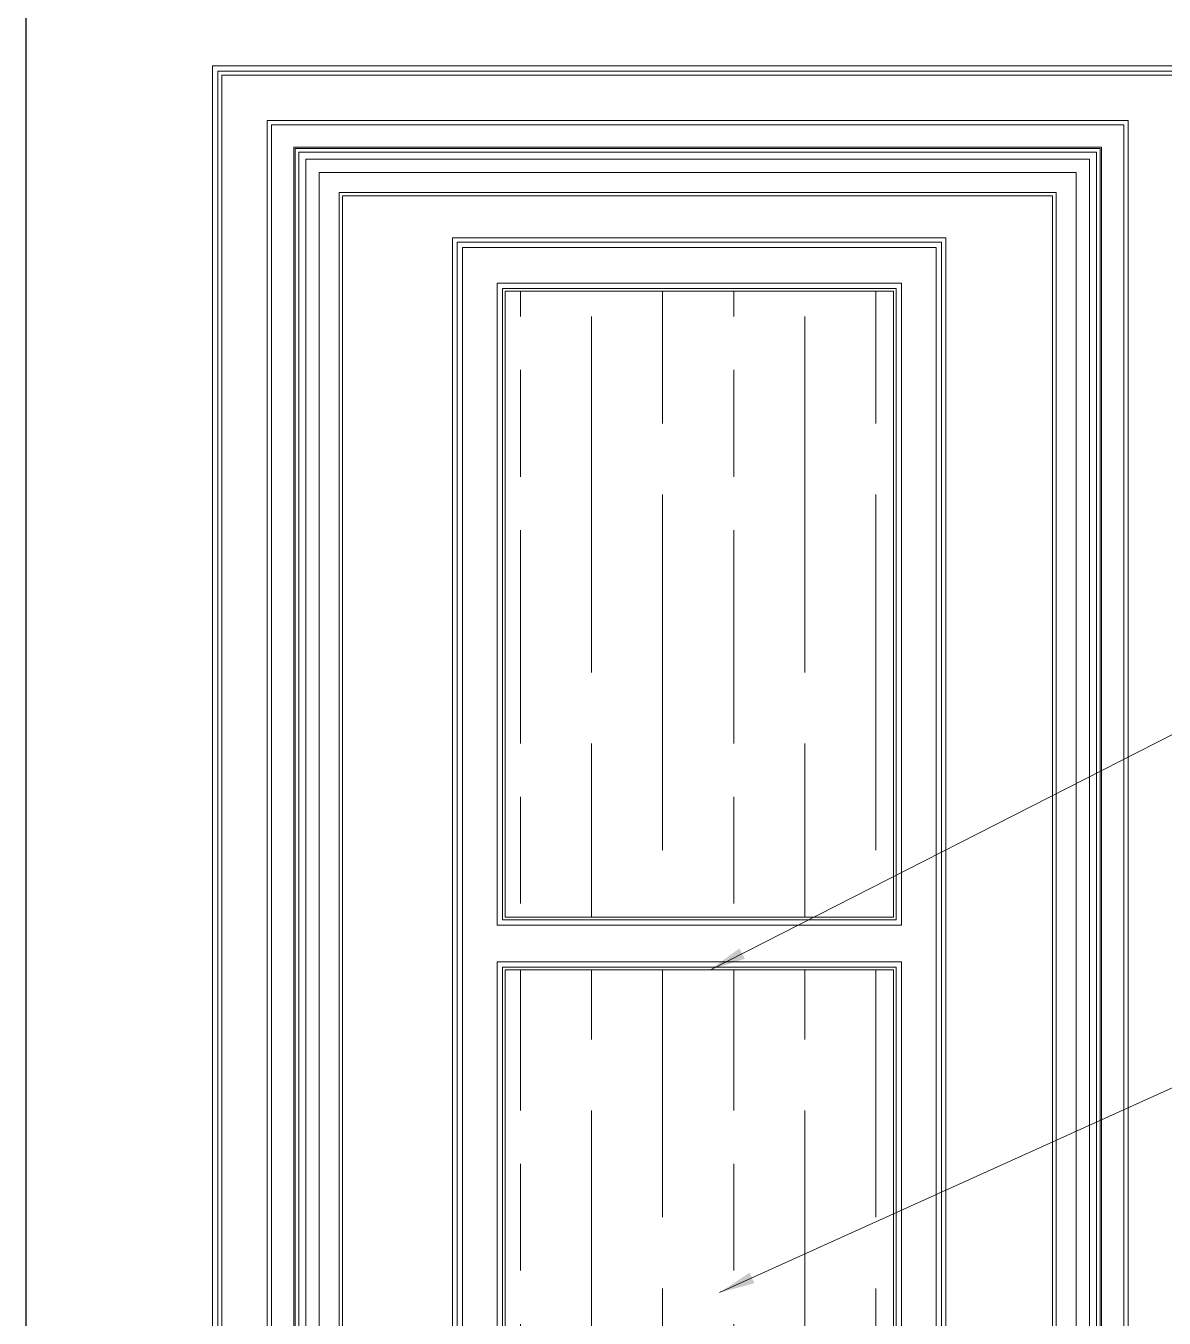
# Model space of a CAD drawing. Header units: inches. Extents: x -12478 to 399182, y -23212 to 525552.
# Drawn here: x 91816 to 93097, y -7795 to -6342 of the extents above; entities that cross this region are included whole.
import ezdxf

# ---------------------------------------------------------------- set-up
doc = ezdxf.new("R2010")
doc.units = ezdxf.units.IN
doc.header["$LTSCALE"] = 1000
doc.header["$MEASUREMENT"] = 0
doc.linetypes.add('HIDDEN2', pattern=[0.1875, 0.125, -0.0625])
for name, color, linetype in [('8', 8, 'Continuous'), ('Layer3', 3, 'Continuous'), ('Layer7', 8, 'Continuous'), ('WOOD', 23, 'Continuous')]:
    doc.layers.add(name, color=color, linetype=linetype)
doc.layers.add('ID-NOTES', color=3, linetype='Continuous', lineweight=0)
doc.styles.add('ZZ-Dim All', font='romans.shx', dxfattribs={"width": 0.8})
doc.dimstyles.new('DIM 0200', dxfattribs={"dimscale": 200, "dimtxt": 1, "dimasz": 0.8, "dimexe": 0.5, "dimexo": 1, "dimgap": 0.4, "dimtad": 1, "dimdec": 0, "dimrnd": 10, "dimdsep": 46, "dimtxsty": 'ZZ-Dim All', "dimblk1": 'ARCHTICK', "dimblk2": 'ARCHTICK', "dimsah": 1, "dimcen": 1, "dimdle": 0.5, "dimclrd": 256, "dimclre": 256, "dimclrt": 256, "dimadec": 0, "dimazin": 2, "dimtfac": 1, "dimtdec": 0, "dimtix": 1, "dimtmove": 2, "dimatfit": 2, "dimfxl": 1, "dimfxlon": 1, "dimtolj": 1, "dimtzin": 0, "dimlwd": -1, "dimlwe": -1, "dimarcsym": 0})

# ---------------------------------------------------------------- blocks, each defined once
blk = doc.blocks.new('A$C296266e4')
at = {"layer": '8', "lineweight": 0}
h = blk.add_hatch(dxfattribs=at)
h.set_pattern_fill('GOST_WOOD', color=256, scale=40)
h.set_pattern_definition([(90, (386452.5, 120610.53), (-240, -1e-14), [400, -80]), (90, (386372.5, 120530.53), (-240, -1e-14), [240, -60, 120, -60]), (90, (386292.5, 120410.53), (-240, -1e-14), [400, -80])])
h.paths.add_polyline_path([(339, 2438), (831, 2438), (831, 1734), (339, 1734)])
h = blk.add_hatch(dxfattribs=at)
h.set_pattern_fill('GOST_WOOD', color=256, scale=40)
h.set_pattern_definition([(90, (386452.5, 119717.87), (-240, -1e-14), [400, -80]), (90, (386372.5, 119637.87), (-240, -1e-14), [240, -60, 120, -60]), (90, (386292.5, 119517.87), (-240, -1e-14), [400, -80])])
h.paths.add_polyline_path([(831, 971), (339, 971), (339, 1675), (831, 1675)])
at = {"layer": 'Layer7', "linetype": 'HIDDEN2', "lineweight": 0, "ltscale": 30, "elevation": 0}
blk.add_lwpolyline([(101.3, 0), (101.3, 2600), (1010, 2600), (1010, 0)], dxfattribs=at)
at = {"layer": 'WOOD', "lineweight": 0, "elevation": 0}
for points in [[(10, 200), (10, 2691.3), (941.3, 2691.3)], [(1101.3, 200), (1101.3, 2691.3), (941.3, 2691.3)], [(16, 200), (16, 2685.3), (941.3, 2685.3)], [(20.4, 200), (20.4, 2680.9), (941.3, 2680.9)], [(1095.3, 200), (1095.3, 2685.3), (941.3, 2685.3)], [(1090.9, 200), (1090.9, 2680.9), (941.3, 2680.9)], [(71.5, 200), (71.5, 2629.8), (941.3, 2629.8)], [(76.5, 200), (76.5, 2624.9), (941.3, 2624.9)], [(1039.8, 200), (1039.8, 2629.8), (941.3, 2629.8)], [(1034.9, 200), (1034.9, 2624.9), (941.3, 2624.9)], [(103, 200), (103, 2598.3), (941.3, 2598.3)], [(107, 200), (107, 2594.3), (941.3, 2594.3)], [(1008.3, 200), (1008.3, 2598.3), (941.3, 2598.3)], [(1004.3, 200), (1004.3, 2594.3), (941.3, 2594.3)], [(115, 200), (115, 2586.3), (941.3, 2586.3)], [(996.3, 200), (996.3, 2586.3), (941.3, 2586.3)], [(130, 200), (130, 2571.3), (941.3, 2571.3)], [(981.3, 200), (981.3, 2571.3), (941.3, 2571.3)], [(152.3, 0), (152.3, 2549), (941.3, 2549)], [(156.3, 0), (156.3, 2545), (941.3, 2545)], [(959, 0), (959, 2549), (941.3, 2549)], [(955, 0), (955, 2545), (941.3, 2545)], [(955, 2545), (955, 0)]]:
    blk.add_lwpolyline(points, dxfattribs=at)
for points in [[(280, 198), (835, 198), (835, 2498), (280, 2498)], [(285, 203), (830, 203), (830, 2493), (285, 2493)], [(291, 209), (824, 209), (824, 2487), (291, 2487)], [(785, 1725), (785, 2447), (330, 2447), (330, 1725)], [(779, 1731), (779, 2441), (336, 2441), (336, 1731)], [(776, 1734), (776, 2438), (339, 2438), (339, 1734)], [(785, 962), (785, 1684), (330, 1684), (330, 962)], [(779, 968), (779, 1678), (336, 1678), (336, 968)], [(776, 971), (776, 1675), (339, 1675), (339, 971)]]:
    blk.add_lwpolyline(points, close=True, dxfattribs=at)
blk = doc.blocks.new('_ARCHTICK')
at = {"color": 0, "linetype": 'ByBlock', "const_width": 0.15}
blk.add_lwpolyline([(-0.5, -0.5), (0.5, 0.5)], dxfattribs=at)

msp = doc.modelspace()

# ---------------------------------------------------------------- linework, layer by layer
at = {"layer": 'Layer3'}
msp.add_line((91816.4, -4928.6, 0), (91816.4, -9078.6, 0), dxfattribs=at)

# ---------------------------------------------------------------- block references
at = {"color": 8}
msp.add_blockref('A$C296266e4', (92016.4, -9078.6, 0), dxfattribs=at)

# ---------------------------------------------------------------- leaders
at = {"layer": 'ID-NOTES'}
for points in [[(92586.4, -7403.6, 751.7), (94376.4, -6492.7, 751.7), (95319, -6492.7, 751.7)], [(92596.8, -7766.6, 751.7), (94376.4, -6962.1, 751.7), (95319, -6962.1, 751.7)]]:
    msp.add_leader(points, dimstyle='DIM 0200', override={"dimasz": 0.2, "dimtad": 0, "dimclrd": 8}, dxfattribs=at)

doc.saveas('drawing.dxf')
